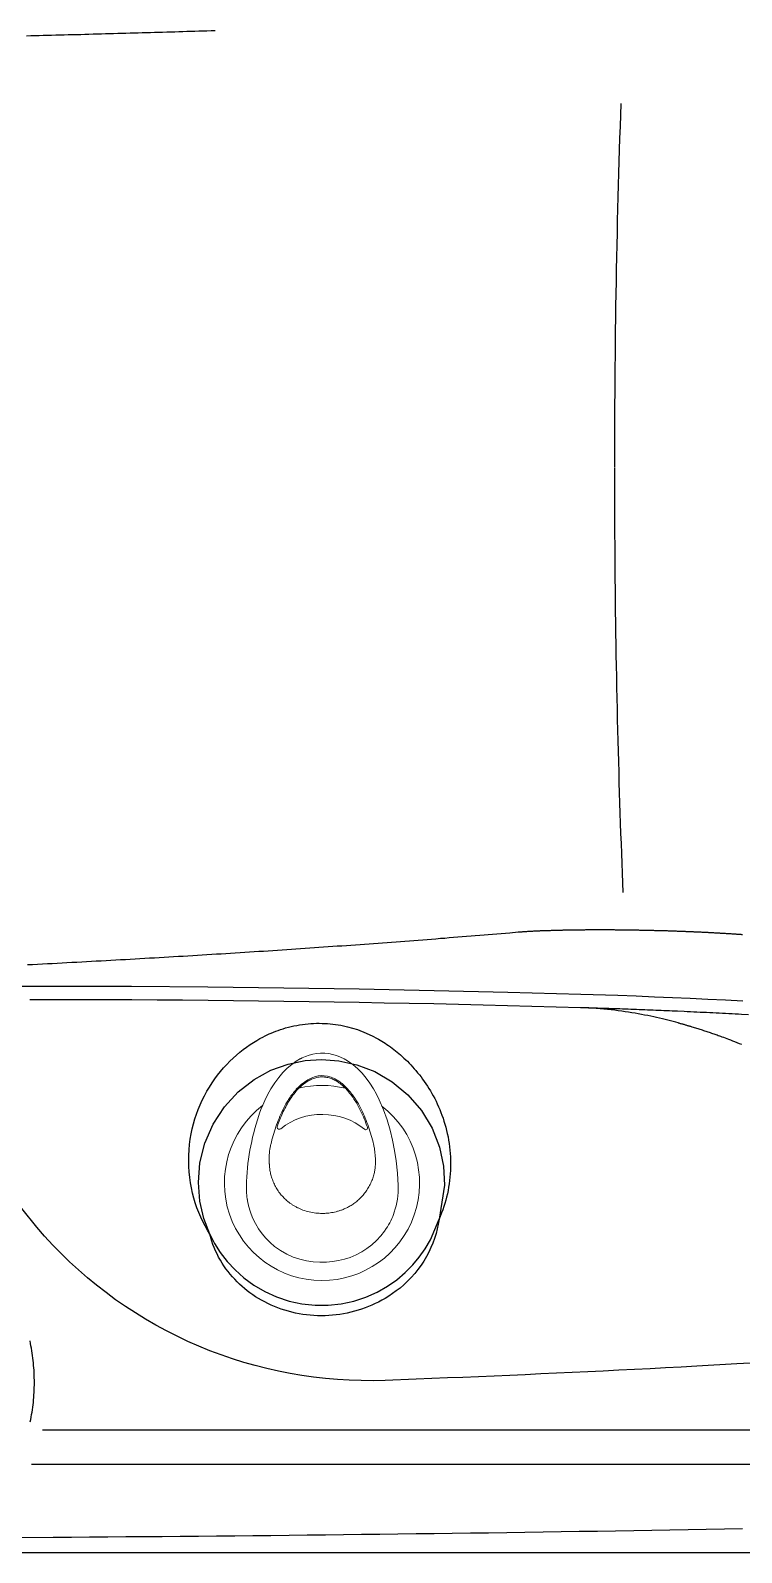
# Model space of a CAD drawing. Extents: x 941 to 1034, y 781 to 934.
# Drawn here: x 995.07 to 1010.56, y 801.57 to 834.72 of the extents above; entities that cross this region are included whole.
import ezdxf

# ---------------------------------------------------------------- set-up
doc = ezdxf.new("R2010")
doc.units = 0
doc.header["$MEASUREMENT"] = 0
doc.layers.add('1', color=4, linetype='Continuous')

# ---------------------------------------------------------------- blocks, each defined once
blk = doc.blocks.new('diverter')
at = {"layer": '1', "linetype": 'Continuous', "lineweight": 15, "flags": 128}
for points in [[(0.058, 1.659), (-0.211, 1.643), (-0.48, 1.614), (-0.706, 1.579), (-0.93, 1.536), (-1.152, 1.483), (-1.377, 1.417), (-1.597, 1.339), (-1.812, 1.247), (-1.934, 1.186), (-2.054, 1.119), (-2.171, 1.045), (-2.283, 0.964), (-2.389, 0.876), (-2.489, 0.78), (-2.582, 0.673), (-2.663, 0.557), (-2.707, 0.481), (-2.744, 0.403), (-2.776, 0.319), (-2.801, 0.233), (-2.818, 0.147), (-2.826, 0.06), (-2.827, -0.031), (-2.819, -0.121), (-2.805, -0.2), (-2.785, -0.278), (-2.758, -0.356), (-2.726, -0.432), (-2.708, -0.464)], [(0.993, 1.397), (1.047, 1.362), (1.153, 1.28), (1.254, 1.187), (1.346, 1.086), (1.428, 0.979), (1.501, 0.866), (1.565, 0.742), (1.619, 0.614), (1.659, 0.489), (1.689, 0.362), (1.71, 0.23), (1.721, 0.097), (1.723, -0.048), (1.714, -0.193), (1.693, -0.34), (1.66, -0.485), (1.612, -0.629), (1.55, -0.767), (1.472, -0.904), (1.38, -1.032), (1.296, -1.13), (1.205, -1.22), (1.104, -1.306), (0.996, -1.382), (0.881, -1.451), (0.761, -1.51), (0.632, -1.56), (0.5, -1.599), (0.486, -1.602), (0.431, -1.614), (0.329, -1.631)], [(1.053, 1.358), (1.05, 1.36), (1.041, 1.366)], [(-2.7, -0.481), (-2.706, -0.469), (-2.714, -0.454)], [(-2.709, -0.465), (-2.653, -0.562), (-2.584, -0.659), (-2.502, -0.756), (-2.407, -0.85), (-2.3, -0.941), (-2.182, -1.027), (-2.053, -1.11), (-1.92, -1.183), (-1.799, -1.243), (-1.692, -1.291), (-1.598, -1.328), (-1.519, -1.358), (-1.468, -1.376)]]:
    blk.add_lwpolyline(points, dxfattribs=at)
at = {"layer": '1', "color": 3, "linetype": 'Continuous', "lineweight": 15, "flags": 128}
blk.add_lwpolyline([(-2.137, -0.46), (-2.142, -0.455), (-2.199, -0.384), (-2.247, -0.311), (-2.285, -0.237), (-2.313, -0.163), (-2.331, -0.085), (-2.338, -0.021), (-2.337, 0.049), (-2.326, 0.124), (-2.303, 0.202), (-2.268, 0.283), (-2.219, 0.365), (-2.208, 0.379)], dxfattribs=at)
at = {"layer": '1', "linetype": 'Continuous', "lineweight": 15}
for centre, radius, start, end in [((0, 0), 2.125, 217.4646, 142.11), ((0.122, 0.099), 1.561, 70.7672, 92.3311), ((0.273, 0.386), 1.241, 54.5535, 73.0071), ((-0.105, 0.035), 1.387, 140.1643, 180.8264), ((-1.2, 0.948), 0.0449, 82.8535, 109.2759), ((-1.202, 0.952), 0.0413, 318.9703, 81.6622), ((0, 0), 2.125, 166.1201, 193.6262), ((-0.094, -0.021), 1.398, 178.5111, 218.8228), ((-1.218, -0.924), 0.0511, 249.3213, 277.0057), ((-1.218, -0.929), 0.0469, 278.2291, 40.8448), ((0.19, 3.529), 5.177, 251.3199, 268.5751), ((0.114, -0.145), 1.502, 267.9525, 280.24)]:
    blk.add_arc(centre, radius, start, end, dxfattribs=at)
at = {"layer": '1', "color": 3, "linetype": 'Continuous', "lineweight": 15}
for points, knots in [([(-2.208, 0.379), (-2.206, 0.383), (-2.189, 0.409), (-2.142, 0.465), (-2.066, 0.546), (-1.971, 0.627), (-1.871, 0.701), (-1.746, 0.781), (-1.593, 0.865), (-1.411, 0.946), (-1.225, 1.016), (-1.036, 1.075), (-0.908, 1.108), (-0.844, 1.124)], [0, 0, 0, 0, 0.00751, 0.059735, 0.138084, 0.216499, 0.294849, 0.373197, 0.498579, 0.62406, 0.749451, 0.87472, 1, 1, 1, 1]), ([(-0.844, 1.124), (-0.816, 1.13), (-0.76, 1.143), (-0.703, 1.149), (-0.675, 1.152)], [0, 0, 0, 0, 0.499997, 1, 1, 1, 1]), ([(-0.571, 1.161), (-0.588, 1.16), (-0.623, 1.158), (-0.657, 1.154), (-0.675, 1.152)], [0, 0, 0, 0, 0.502124, 1, 1, 1, 1]), ([(-0.369, 1.161), (-0.404, 1.163), (-0.471, 1.166), (-0.538, 1.163), (-0.571, 1.161)], [0, 0, 0, 0, 0.515275, 1, 1, 1, 1]), ([(0.056, 1.036), (0.02, 1.054), (-0.048, 1.088), (-0.152, 1.123), (-0.249, 1.147), (-0.311, 1.155), (-0.34, 1.159)], [0, 0, 0, 0, 0.287155, 0.549387, 0.786894, 1, 1, 1, 1]), ([(0.663, 0.005), (0.663, 0.019), (0.662, 0.045), (0.66, 0.085), (0.657, 0.129), (0.651, 0.182), (0.64, 0.243), (0.626, 0.308), (0.61, 0.363), (0.595, 0.409), (0.581, 0.446), (0.566, 0.483), (0.55, 0.52), (0.532, 0.557), (0.503, 0.61), (0.461, 0.678), (0.399, 0.76), (0.327, 0.839), (0.245, 0.914), (0.154, 0.981), (0.089, 1.018), (0.056, 1.037)], [0, 0, 0, 0, 0.031242, 0.062861, 0.094846, 0.136851, 0.18893, 0.241508, 0.294566, 0.32515, 0.35625, 0.387854, 0.419943, 0.452511, 0.485386, 0.56357, 0.642874, 0.730425, 0.819154, 0.909037, 1, 1, 1, 1]), ([(0.054, -1.023), (0.087, -1.005), (0.151, -0.97), (0.241, -0.904), (0.324, -0.831), (0.388, -0.761), (0.437, -0.699), (0.473, -0.646), (0.507, -0.592), (0.538, -0.535), (0.56, -0.486), (0.577, -0.447), (0.602, -0.381), (0.633, -0.278), (0.658, -0.136), (0.661, -0.041), (0.663, 0.005)], [0, 0, 0, 0, 0.089483, 0.17812, 0.265889, 0.353958, 0.404452, 0.454701, 0.506821, 0.557906, 0.608001, 0.633604, 0.659073, 0.775992, 0.889591, 1, 1, 1, 1]), ([(-0.842, -1.115), (-0.906, -1.098), (-1.034, -1.065), (-1.223, -1.005), (-1.409, -0.936), (-1.591, -0.856), (-1.745, -0.774), (-1.871, -0.694), (-1.971, -0.62), (-2.061, -0.543), (-2.113, -0.486), (-2.136, -0.46)], [0, 0, 0, 0, 0.134915, 0.269815, 0.404854, 0.53999, 0.674997, 0.75936, 0.843745, 0.928215, 1, 1, 1, 1]), ([(-0.728, -1.136), (-0.74, -1.134), (-0.765, -1.131), (-0.803, -1.124), (-0.829, -1.118), (-0.842, -1.115)], [0, 0, 0, 0, 0.31769, 0.658602, 1, 1, 1, 1]), ([(-0.647, -1.144), (-0.66, -1.143), (-0.686, -1.141), (-0.713, -1.139), (-0.727, -1.136), (-0.728, -1.136)], [0, 0, 0, 0, 0.477803, 0.964471, 1, 1, 1, 1]), ([(-0.647, -1.144), (-0.626, -1.146), (-0.585, -1.149), (-0.543, -1.15), (-0.522, -1.15)], [0, 0, 0, 0, 0.49631, 1, 1, 1, 1]), ([(-0.338, -1.142), (-0.308, -1.138), (-0.246, -1.13), (-0.15, -1.106), (-0.048, -1.072), (0.019, -1.04), (0.054, -1.023)], [0, 0, 0, 0, 0.219658, 0.459287, 0.719296, 1, 1, 1, 1])]:
    blk.add_open_spline(points, degree=3, knots=knots, dxfattribs=at)
for points in [[(-0.369, 1.161), (-0.34, 1.159)], [(-0.522, -1.15), (-0.371, -1.145)], [(-0.338, -1.142), (-0.371, -1.145)]]:
    blk.add_open_spline(points, degree=1, dxfattribs=at)
at = {"layer": '1', "linetype": 'Continuous', "lineweight": 15}
blk.add_open_spline([(-1.236, -0.972), (-1.284, -0.955), (-1.381, -0.92), (-1.522, -0.859), (-1.66, -0.792), (-1.794, -0.715), (-1.914, -0.633), (-2.02, -0.546), (-2.111, -0.456), (-2.185, -0.363), (-2.241, -0.271), (-2.28, -0.182), (-2.305, -0.088), (-2.314, 0.009), (-2.304, 0.106), (-2.278, 0.201), (-2.237, 0.289), (-2.179, 0.38), (-2.103, 0.472), (-2.01, 0.562), (-1.892, 0.656), (-1.747, 0.752), (-1.576, 0.844), (-1.399, 0.924), (-1.276, 0.968), (-1.215, 0.99)], degree=3, knots=[0, 0, 0, 0, 0.0496948, 0.0993947, 0.1491066, 0.1988343, 0.2485829, 0.2900638, 0.3315698, 0.3730849, 0.4042567, 0.4354351, 0.4666304, 0.4978401, 0.5290739, 0.5603377, 0.5916316, 0.6229614, 0.6647479, 0.7065823, 0.7484514, 0.8112855, 0.874166, 0.9370746, 1, 1, 1, 1], dxfattribs=at)
blk = doc.blocks.new('ENVOY')
at = {"layer": '1', "color": 3, "linetype": 'Continuous'}
blk.add_line((53.718, 1.924), (81.052, 1.924), dxfattribs=at)
at = {"layer": '1', "color": 4}
blk.add_lwpolyline([(93.109, 77.107, 0.414214), (81.109, 89.107), (12, 89.107, 0.414214), (0, 77.107), (0, 12, 0.414214), (12, 0), (81.109, 0, 0.414214), (93.109, 12)], format="xyb", close=True, dxfattribs=at)
at = {"layer": '1', "color": 3, "linetype": 'Continuous'}
for points in [[(53.608, 33.037), (53.7, 33.039), (53.791, 33.041), (53.881, 33.044), (53.972, 33.046), (54.063, 33.048), (54.154, 33.051), (54.244, 33.053), (54.335, 33.055), (54.425, 33.058), (54.516, 33.06), (54.606, 33.063), (54.696, 33.065), (54.786, 33.067), (54.876, 33.07), (54.966, 33.072), (55.056, 33.075), (55.146, 33.077), (55.236, 33.08), (55.325, 33.082), (55.415, 33.085), (55.504, 33.087), (55.594, 33.09), (55.683, 33.092), (55.772, 33.095), (55.861, 33.097), (55.95, 33.1), (56.039, 33.102), (56.128, 33.105), (56.217, 33.107), (56.305, 33.11), (56.394, 33.112), (56.482, 33.115), (56.571, 33.117), (56.659, 33.12), (56.747, 33.123), (56.836, 33.125), (56.924, 33.128), (57.012, 33.13), (57.099, 33.133), (57.187, 33.136), (57.275, 33.138), (57.362, 33.141), (57.45, 33.144), (57.537, 33.146), (57.625, 33.149), (57.712, 33.152)], [(53.63, 12.806), (53.738, 12.811), (53.846, 12.817), (53.953, 12.822), (54.06, 12.828), (54.167, 12.833), (54.275, 12.839), (54.382, 12.845), (54.488, 12.85), (54.595, 12.856), (54.702, 12.862), (54.808, 12.867), (54.915, 12.873), (55.021, 12.879), (55.127, 12.885), (55.233, 12.89), (55.339, 12.896), (55.445, 12.902), (55.551, 12.908), (55.656, 12.914), (55.762, 12.92), (55.867, 12.926), (55.972, 12.932), (56.078, 12.938), (56.183, 12.944), (56.287, 12.95), (56.392, 12.956), (56.497, 12.962), (56.601, 12.968), (56.706, 12.974), (56.81, 12.98), (56.914, 12.987), (57.018, 12.993), (57.122, 12.999), (57.226, 13.005), (57.329, 13.012), (57.433, 13.018), (57.536, 13.024), (57.64, 13.031), (57.743, 13.037), (57.846, 13.043), (57.948, 13.05), (58.051, 13.056), (58.154, 13.063), (58.256, 13.069), (58.358, 13.076), (58.461, 13.082), (58.563, 13.089), (58.665, 13.095), (58.766, 13.102), (58.868, 13.109), (58.969, 13.115), (59.071, 13.122), (59.172, 13.129), (59.273, 13.135), (59.374, 13.142), (59.475, 13.149), (59.575, 13.156), (59.676, 13.162), (59.776, 13.169), (59.876, 13.176), (59.976, 13.183), (60.076, 13.19), (60.176, 13.197), (60.276, 13.204), (60.375, 13.211), (60.474, 13.218), (60.574, 13.225), (60.673, 13.232), (60.771, 13.239), (60.87, 13.246), (60.969, 13.253), (61.067, 13.26), (61.165, 13.267), (61.263, 13.275), (61.361, 13.282), (61.459, 13.289), (61.557, 13.296), (61.654, 13.304), (61.752, 13.311), (61.849, 13.318), (61.946, 13.326), (62.043, 13.333), (62.139, 13.34), (62.236, 13.348), (62.332, 13.355), (62.428, 13.363), (62.524, 13.37), (62.62, 13.378), (62.716, 13.385), (62.811, 13.393), (62.907, 13.4), (63.002, 13.408), (63.097, 13.416), (63.192, 13.423), (63.287, 13.431), (63.381, 13.439), (63.476, 13.446), (63.57, 13.454), (63.664, 13.462), (63.758, 13.47), (63.851, 13.477), (63.945, 13.485), (64.038, 13.493), (64.131, 13.501), (64.317, 13.517)], [(64.317, 13.517), (64.333, 13.518), (64.35, 13.519), (64.366, 13.521), (64.383, 13.522), (64.4, 13.523), (64.417, 13.524), (64.435, 13.525), (64.452, 13.527), (64.47, 13.528), (64.487, 13.529), (64.505, 13.53), (64.523, 13.531), (64.541, 13.532), (64.559, 13.533), (64.578, 13.534), (64.596, 13.535), (64.614, 13.536), (64.633, 13.537), (64.652, 13.538), (64.67, 13.539), (64.689, 13.54), (64.708, 13.541), (64.727, 13.541), (64.746, 13.542), (64.765, 13.543), (64.784, 13.544), (64.803, 13.545), (64.822, 13.545), (64.841, 13.546), (64.861, 13.547), (64.88, 13.548), (64.9, 13.548), (64.919, 13.549), (64.939, 13.55), (64.958, 13.551), (64.978, 13.551), (64.997, 13.552), (65.017, 13.552), (65.037, 13.553), (65.057, 13.554), (65.077, 13.554), (65.096, 13.555), (65.116, 13.555), (65.136, 13.556), (65.156, 13.556), (65.176, 13.557), (65.196, 13.557), (65.216, 13.558), (65.237, 13.558), (65.257, 13.559), (65.277, 13.559), (65.297, 13.56), (65.317, 13.56), (65.337, 13.561), (65.358, 13.561), (65.378, 13.561), (65.398, 13.562), (65.419, 13.562), (65.439, 13.562), (65.459, 13.563), (65.48, 13.563), (65.5, 13.563), (65.521, 13.564), (65.541, 13.564), (65.561, 13.564), (65.582, 13.565), (65.602, 13.565), (65.623, 13.565), (65.643, 13.565), (65.664, 13.566), (65.684, 13.566), (65.705, 13.566), (65.725, 13.566), (65.746, 13.566), (65.767, 13.566), (65.787, 13.567), (65.808, 13.567), (65.828, 13.567), (65.849, 13.567), (65.869, 13.567), (65.89, 13.567), (65.911, 13.567), (65.931, 13.567), (65.952, 13.567), (65.972, 13.568), (65.993, 13.568), (66.014, 13.568), (66.034, 13.568), (66.055, 13.568), (66.075, 13.568), (66.096, 13.568), (66.117, 13.568), (66.137, 13.568), (66.158, 13.568), (66.178, 13.568), (66.199, 13.568), (66.22, 13.567), (66.24, 13.567), (66.261, 13.567), (66.282, 13.567), (66.302, 13.567), (66.323, 13.567), (66.343, 13.567), (66.364, 13.567), (66.384, 13.567), (66.405, 13.567), (66.426, 13.566), (66.446, 13.566), (66.467, 13.566), (66.487, 13.566), (66.508, 13.566), (66.528, 13.565), (66.549, 13.565), (66.569, 13.565), (66.59, 13.565), (66.61, 13.565), (66.631, 13.564), (66.651, 13.564), (66.672, 13.564), (66.692, 13.564), (66.713, 13.563), (66.733, 13.563), (66.754, 13.563), (66.774, 13.562), (66.794, 13.562), (66.815, 13.562), (66.835, 13.561), (66.855, 13.561), (66.876, 13.561), (66.896, 13.56), (66.917, 13.56), (66.937, 13.56), (66.957, 13.559), (66.977, 13.559), (66.998, 13.559), (67.018, 13.558), (67.038, 13.558), (67.058, 13.557), (67.079, 13.557), (67.099, 13.557), (67.119, 13.556), (67.139, 13.556), (67.159, 13.555), (67.18, 13.555), (67.2, 13.554), (67.22, 13.554), (67.24, 13.553), (67.26, 13.553), (67.28, 13.552), (67.3, 13.552), (67.32, 13.551), (67.34, 13.551), (67.36, 13.55), (67.38, 13.55), (67.4, 13.549), (67.42, 13.549), (67.44, 13.548), (67.46, 13.548), (67.479, 13.547), (67.499, 13.546), (67.519, 13.546), (67.539, 13.545), (67.559, 13.545), (67.578, 13.544), (67.598, 13.543), (67.618, 13.543), (67.638, 13.542), (67.657, 13.541), (67.677, 13.541), (67.696, 13.54), (67.716, 13.539), (67.736, 13.539), (67.755, 13.538), (67.775, 13.537), (67.794, 13.537), (67.814, 13.536), (67.833, 13.535), (67.852, 13.534), (67.872, 13.534), (67.891, 13.533), (67.911, 13.532), (67.93, 13.532), (67.949, 13.531), (67.968, 13.53), (67.988, 13.529), (68.007, 13.528), (68.026, 13.528), (68.045, 13.527), (68.064, 13.526), (68.084, 13.525), (68.103, 13.524), (68.122, 13.524), (68.141, 13.523), (68.16, 13.522), (68.179, 13.521), (68.198, 13.52), (68.217, 13.519), (68.235, 13.519), (68.254, 13.518), (68.273, 13.517), (68.292, 13.516), (68.311, 13.515), (68.329, 13.514), (68.348, 13.513), (68.367, 13.512), (68.385, 13.511), (68.404, 13.51), (68.423, 13.51), (68.441, 13.509), (68.46, 13.508), (68.478, 13.507), (68.497, 13.506), (68.515, 13.505), (68.533, 13.504), (68.552, 13.503), (68.57, 13.502), (68.588, 13.501), (68.607, 13.5), (68.625, 13.499), (68.643, 13.498), (68.661, 13.497), (68.679, 13.496), (68.697, 13.495), (68.716, 13.494), (68.734, 13.493), (68.752, 13.492), (68.77, 13.491), (68.787, 13.489), (68.805, 13.488), (68.823, 13.487), (68.841, 13.486), (68.859, 13.485), (68.877, 13.484), (68.895, 13.483), (68.912, 13.482), (68.93, 13.481), (68.948, 13.48), (68.966, 13.479), (68.984, 13.478), (69.001, 13.476), (69.019, 13.475), (69.037, 13.474), (69.054, 13.473), (69.072, 13.472), (69.09, 13.471), (69.107, 13.47), (69.125, 13.469), (69.143, 13.468), (69.16, 13.466), (69.178, 13.465), (69.196, 13.464)], [(65.679, 12.157), (64.09, 12.2), (62.481, 12.238), (60.853, 12.269), (59.211, 12.295), (57.556, 12.313), (55.894, 12.326), (54.227, 12.332), (52.558, 12.332), (50.89, 12.325), (49.228, 12.311), (47.575, 12.292), (45.934, 12.266), (44.308, 12.233), (41.113, 12.151)], [(65.67, 11.867), (65.144, 11.882), (64.615, 11.896), (64.084, 11.91), (63.55, 11.923), (63.015, 11.936), (62.477, 11.948), (61.937, 11.959), (61.395, 11.969), (60.852, 11.979), (60.306, 11.988), (59.76, 11.997), (59.211, 12.004), (58.662, 12.011), (58.111, 12.018), (57.559, 12.023), (57.007, 12.028), (56.453, 12.032), (55.899, 12.036), (55.344, 12.039), (54.789, 12.041), (54.233, 12.042), (53.678, 12.042)], [(69.21, 12.01), (68.829, 12.029), (68.446, 12.048), (68.06, 12.066), (67.672, 12.084), (67.28, 12.1), (66.885, 12.116), (66.486, 12.13), (65.679, 12.157)], [(67.8, 11.538), (67.745, 11.553), (67.689, 11.567), (67.632, 11.582), (67.574, 11.597), (67.514, 11.611), (67.454, 11.625), (67.392, 11.64), (67.33, 11.654), (67.266, 11.668), (67.201, 11.681), (67.135, 11.695), (67.068, 11.708), (67, 11.721), (66.931, 11.734), (66.861, 11.746), (66.789, 11.758), (66.717, 11.769), (66.644, 11.78), (66.569, 11.791), (66.494, 11.801), (66.417, 11.81), (66.339, 11.819), (66.259, 11.828), (66.179, 11.836), (66.097, 11.843), (66.014, 11.849), (65.93, 11.855), (65.844, 11.86), (65.67, 11.867)], [(67.786, 11.788), (67.727, 11.791), (67.668, 11.793), (67.608, 11.796), (67.549, 11.798), (67.489, 11.801), (67.43, 11.803), (67.37, 11.806), (67.311, 11.808), (67.251, 11.811), (67.191, 11.813), (67.131, 11.816), (67.071, 11.818), (67.011, 11.82), (66.951, 11.823), (66.891, 11.825), (66.831, 11.827), (66.77, 11.83), (66.71, 11.832), (66.649, 11.834), (66.589, 11.836), (66.528, 11.839), (66.467, 11.841), (66.406, 11.843), (66.346, 11.845), (66.285, 11.847), (66.223, 11.849), (66.162, 11.851), (66.101, 11.853), (66.04, 11.855), (65.978, 11.857), (65.917, 11.859), (65.855, 11.861), (65.793, 11.863), (65.67, 11.867)], [(69.178, 11.721), (69.109, 11.724), (69.04, 11.728), (68.971, 11.732), (68.902, 11.735), (68.833, 11.739), (68.764, 11.742), (68.695, 11.745), (68.625, 11.749), (68.556, 11.752), (68.486, 11.756), (68.417, 11.759), (68.347, 11.762), (68.277, 11.766), (68.207, 11.769), (68.137, 11.772), (68.067, 11.775), (67.997, 11.779), (67.927, 11.782), (67.786, 11.788)], [(69.33, 11.713), (69.178, 11.721)], [(57.599, 6.934), (57.545, 7.023), (57.494, 7.115), (57.445, 7.21), (57.4, 7.307), (57.358, 7.407), (57.319, 7.51), (57.283, 7.615), (57.251, 7.722), (57.222, 7.831), (57.198, 7.943), (57.177, 8.056), (57.161, 8.172), (57.149, 8.289), (57.141, 8.408), (57.138, 8.529), (57.14, 8.651), (57.147, 8.77), (57.158, 8.888), (57.174, 9.004), (57.193, 9.118), (57.217, 9.229), (57.244, 9.338), (57.275, 9.445), (57.31, 9.55), (57.348, 9.653), (57.39, 9.755), (57.435, 9.854), (57.484, 9.951), (57.536, 10.046), (57.59, 10.139), (57.648, 10.228), (57.707, 10.315), (57.769, 10.398), (57.833, 10.478), (57.898, 10.556), (57.966, 10.63), (58.035, 10.7), (58.105, 10.768), (58.177, 10.833), (58.25, 10.895), (58.324, 10.954), (58.399, 11.009), (58.474, 11.062), (58.55, 11.111), (58.623, 11.156), (58.69, 11.194), (58.75, 11.227), (58.801, 11.253), (58.844, 11.274), (58.889, 11.295), (58.936, 11.315), (58.984, 11.335), (59.034, 11.355), (59.086, 11.374), (59.139, 11.392), (59.194, 11.41), (59.25, 11.427), (59.309, 11.443), (59.368, 11.457), (59.43, 11.471), (59.491, 11.483), (59.553, 11.494), (59.615, 11.503), (59.676, 11.51), (59.738, 11.517), (59.799, 11.521), (59.86, 11.525), (59.921, 11.527), (59.981, 11.527), (60.042, 11.526), (60.101, 11.524), (60.161, 11.521), (60.22, 11.516), (60.279, 11.51), (60.337, 11.502), (60.395, 11.494), (60.452, 11.484), (60.6, 11.452), (60.818, 11.389), (61.007, 11.316), (61.152, 11.247), (61.232, 11.205), (61.269, 11.183), (61.307, 11.162), (61.344, 11.139), (61.381, 11.116), (61.419, 11.092), (61.456, 11.067), (61.493, 11.041), (61.53, 11.015), (61.567, 10.988), (61.604, 10.96), (61.641, 10.931), (61.677, 10.901), (61.714, 10.871), (61.752, 10.838), (61.789, 10.805), (61.827, 10.771), (61.864, 10.735), (61.902, 10.699), (61.939, 10.661), (61.977, 10.622), (62.014, 10.581), (62.051, 10.539), (62.088, 10.497), (62.125, 10.452), (62.162, 10.407), (62.198, 10.36), (62.234, 10.312), (62.269, 10.263), (62.304, 10.212), (62.338, 10.161), (62.371, 10.108), (62.404, 10.054), (62.435, 9.999), (62.466, 9.944), (62.496, 9.887), (62.525, 9.829), (62.553, 9.77), (62.58, 9.711), (62.606, 9.65), (62.631, 9.588), (62.654, 9.526), (62.677, 9.462), (62.698, 9.397), (62.718, 9.331), (62.737, 9.264), (62.755, 9.196), (62.771, 9.126), (62.786, 9.056), (62.799, 8.985), (62.81, 8.912), (62.82, 8.839), (62.829, 8.765), (62.835, 8.69), (62.84, 8.616), (62.842, 8.542), (62.843, 8.469), (62.843, 8.395), (62.84, 8.321), (62.836, 8.248), (62.829, 8.175), (62.821, 8.102), (62.812, 8.03), (62.8, 7.958), (62.787, 7.886), (62.772, 7.814), (62.755, 7.743), (62.737, 7.673), (62.717, 7.603), (62.695, 7.534), (62.671, 7.465), (62.646, 7.397), (62.59, 7.262)], [(67.8, 11.538), (67.815, 11.534), (67.83, 11.53), (67.845, 11.526), (67.86, 11.521), (67.875, 11.517), (67.89, 11.513), (67.905, 11.509), (67.92, 11.505), (67.935, 11.5), (67.95, 11.496), (67.965, 11.492), (67.98, 11.488), (67.995, 11.483), (68.009, 11.479), (68.024, 11.475), (68.039, 11.47), (68.054, 11.466), (68.068, 11.462), (68.097, 11.453)], [(68.097, 11.453), (68.123, 11.445), (68.148, 11.437), (68.174, 11.43), (68.199, 11.422), (68.224, 11.414), (68.249, 11.406), (68.274, 11.398), (68.299, 11.39), (68.324, 11.382), (68.349, 11.374), (68.374, 11.366), (68.399, 11.358), (68.424, 11.349), (68.448, 11.341), (68.473, 11.333), (68.498, 11.324), (68.522, 11.316), (68.547, 11.308), (68.572, 11.299), (68.597, 11.29), (68.622, 11.282), (68.647, 11.273), (68.672, 11.264), (68.698, 11.255), (68.724, 11.245), (68.753, 11.234), (68.785, 11.223), (68.82, 11.21), (68.857, 11.196), (68.896, 11.181), (68.938, 11.165), (68.982, 11.148), (69.029, 11.13), (69.078, 11.111), (69.129, 11.091), (69.18, 11.07)], [(57.599, 6.934), (57.468, 7.275), (57.381, 7.653), (57.35, 8.062), (57.384, 8.488), (57.49, 8.917), (57.669, 9.328), (57.915, 9.706), (58.218, 10.034), (58.561, 10.301), (58.93, 10.503), (59.306, 10.639), (59.676, 10.715), (60.034, 10.739), (60.411, 10.712), (60.802, 10.626), (61.193, 10.474), (61.569, 10.254), (61.912, 9.969), (62.206, 9.627), (62.438, 9.242), (62.599, 8.832), (62.689, 8.414), (62.712, 8.004), (62.59, 7.262)], [(53.689, 2.847), (53.699, 2.899), (53.709, 2.952), (53.718, 3.005), (53.727, 3.058), (53.735, 3.111), (53.742, 3.164), (53.749, 3.218), (53.755, 3.271), (53.76, 3.325), (53.764, 3.378), (53.768, 3.432), (53.772, 3.485), (53.774, 3.539), (53.776, 3.593), (53.777, 3.647), (53.778, 3.7), (53.777, 3.754), (53.776, 3.808), (53.775, 3.862), (53.773, 3.915), (53.77, 3.969), (53.766, 4.023), (53.762, 4.076), (53.757, 4.13), (53.751, 4.183), (53.745, 4.237), (53.738, 4.29), (53.731, 4.343), (53.722, 4.396), (53.714, 4.449), (53.704, 4.502), (53.694, 4.555), (53.683, 4.608)], [(57.599, 6.934), (57.702, 6.734), (57.827, 6.536), (57.975, 6.342), (58.147, 6.156), (58.342, 5.981), (58.559, 5.823), (58.798, 5.683), (59.054, 5.567), (59.324, 5.478), (59.605, 5.417), (59.891, 5.387), (60.178, 5.387), (60.46, 5.418), (60.734, 5.477), (60.995, 5.562), (61.24, 5.671), (61.466, 5.799), (61.671, 5.943), (61.856, 6.099), (62.019, 6.264), (62.161, 6.434), (62.287, 6.614), (62.403, 6.812), (62.59, 7.262)], [(62.59, 7.262), (62.574, 7.156), (62.553, 7.051), (62.526, 6.947), (62.494, 6.843), (62.457, 6.742), (62.415, 6.641), (62.368, 6.542), (62.317, 6.445), (62.26, 6.35), (62.199, 6.257), (62.132, 6.167), (62.062, 6.079), (61.986, 5.994), (61.906, 5.911), (61.824, 5.834), (61.741, 5.762), (61.659, 5.697), (61.577, 5.639), (61.498, 5.585), (61.42, 5.537), (61.346, 5.495), (61.274, 5.457), (61.202, 5.421), (61.129, 5.388), (61.055, 5.357), (60.98, 5.328), (60.904, 5.301), (60.827, 5.276), (60.75, 5.254), (60.672, 5.234), (60.593, 5.216), (60.513, 5.201), (60.433, 5.188), (60.353, 5.177), (60.272, 5.169), (60.191, 5.163), (60.11, 5.159), (60.029, 5.158), (59.947, 5.159), (59.866, 5.163), (59.785, 5.169), (59.705, 5.177), (59.625, 5.188), (59.545, 5.202), (59.465, 5.217), (59.387, 5.235), (59.309, 5.256), (59.231, 5.278), (59.155, 5.303), (59.08, 5.33), (59.006, 5.359), (58.934, 5.39), (58.863, 5.423), (58.794, 5.458), (58.726, 5.495), (58.661, 5.533), (58.596, 5.573), (58.534, 5.615), (58.473, 5.658), (58.414, 5.703), (58.356, 5.749), (58.3, 5.797), (58.245, 5.847), (58.192, 5.899), (58.14, 5.952), (58.09, 6.007), (58.041, 6.064), (57.995, 6.122), (57.95, 6.182), (57.907, 6.243), (57.866, 6.306), (57.828, 6.371), (57.791, 6.436), (57.756, 6.503), (57.724, 6.572), (57.694, 6.642), (57.667, 6.713), (57.641, 6.785), (57.599, 6.934)], [(53.952, 2.674), (55.307, 2.674), (56.662, 2.674), (58.017, 2.674), (59.372, 2.674), (60.727, 2.674), (62.082, 2.674), (63.437, 2.674), (64.793, 2.674), (66.148, 2.674), (67.503, 2.674), (68.858, 2.674), (70.213, 2.674), (71.568, 2.674), (72.923, 2.674), (74.278, 2.674), (75.633, 2.674), (76.989, 2.674), (78.344, 2.674), (81.054, 2.674)], [(69.2, 0.518), (68.805, 0.511), (68.41, 0.504), (68.015, 0.496), (67.62, 0.489), (67.225, 0.482), (66.83, 0.476), (66.435, 0.469), (66.04, 0.462), (65.645, 0.456), (65.25, 0.45), (64.855, 0.444), (64.46, 0.438), (64.065, 0.432), (63.67, 0.426), (63.275, 0.421), (62.88, 0.415), (62.485, 0.41), (62.09, 0.405), (61.695, 0.399), (61.3, 0.395), (60.905, 0.39), (60.51, 0.385), (60.115, 0.381), (59.72, 0.376), (59.325, 0.372), (58.93, 0.368), (58.535, 0.364), (58.14, 0.36), (57.745, 0.356), (57.35, 0.353), (56.954, 0.349), (56.559, 0.346), (56.164, 0.343), (55.769, 0.339), (55.374, 0.337), (54.979, 0.334), (54.584, 0.331), (54.189, 0.328), (53.399, 0.324)]]:
    blk.add_lwpolyline(points, dxfattribs=at)
at = {"layer": '1', "color": 2, "linetype": 'Continuous'}
for points in [[(66.417, 23.637), (66.417, 23.909), (66.418, 24.181), (66.419, 24.453), (66.42, 24.724), (66.422, 24.995), (66.423, 25.266), (66.425, 25.536), (66.428, 25.806), (66.431, 26.076), (66.434, 26.345), (66.437, 26.614), (66.441, 26.882), (66.444, 27.149), (66.449, 27.416), (66.453, 27.682), (66.458, 27.948), (66.463, 28.213), (66.469, 28.477), (66.474, 28.741), (66.48, 29.003), (66.487, 29.265), (66.493, 29.526), (66.5, 29.785), (66.508, 30.043), (66.515, 30.299), (66.523, 30.554), (66.531, 30.807), (66.539, 31.059), (66.556, 31.558)], [(66.603, 14.374), (66.595, 14.586), (66.586, 14.799), (66.577, 15.013), (66.569, 15.229), (66.561, 15.446), (66.553, 15.664), (66.545, 15.883), (66.538, 16.104), (66.531, 16.326), (66.524, 16.549), (66.517, 16.774), (66.51, 16.999), (66.504, 17.226), (66.497, 17.454), (66.491, 17.683), (66.486, 17.913), (66.48, 18.144), (66.475, 18.376), (66.47, 18.609), (66.465, 18.843), (66.46, 19.078), (66.456, 19.313), (66.451, 19.549), (66.447, 19.785), (66.444, 20.022), (66.44, 20.259), (66.437, 20.497), (66.434, 20.736), (66.431, 20.975), (66.429, 21.215), (66.427, 21.455), (66.425, 21.696), (66.423, 21.937), (66.421, 22.179), (66.42, 22.421), (66.419, 22.664), (66.418, 22.906), (66.418, 23.148), (66.417, 23.629)], [(61.415, 3.749), (61.155, 3.743), (60.895, 3.744), (60.635, 3.753), (60.376, 3.768), (60.117, 3.79), (59.859, 3.82), (59.602, 3.856), (59.346, 3.899), (59.092, 3.95), (58.838, 4.007), (58.587, 4.071), (58.337, 4.142), (58.089, 4.22), (57.843, 4.305), (57.6, 4.397), (57.359, 4.495), (57.121, 4.599), (56.886, 4.71), (56.654, 4.828), (56.425, 4.952), (56.2, 5.082), (55.979, 5.218), (55.761, 5.36), (55.548, 5.508), (55.338, 5.661), (55.133, 5.821), (54.932, 5.986), (54.736, 6.156), (54.545, 6.332), (54.358, 6.512), (54.177, 6.698), (54.001, 6.889), (53.829, 7.084), (53.501, 7.493)], [(76.939, 4.627), (76.503, 4.594), (76.066, 4.562), (75.63, 4.53), (75.194, 4.498), (74.757, 4.467), (74.32, 4.437), (73.884, 4.406), (73.447, 4.377), (73.01, 4.348), (72.574, 4.319), (72.137, 4.291), (71.7, 4.263), (71.263, 4.236), (70.826, 4.209), (70.389, 4.183), (69.952, 4.157), (69.515, 4.132), (69.078, 4.107), (68.204, 4.059)], [(68.204, 4.059), (67.865, 4.041), (67.525, 4.023), (67.186, 4.005), (66.846, 3.988), (66.507, 3.971), (66.167, 3.954), (65.828, 3.937), (65.489, 3.921), (65.149, 3.905), (64.81, 3.89), (64.47, 3.874), (64.131, 3.859), (63.791, 3.845), (63.452, 3.83), (63.112, 3.816), (62.773, 3.802), (62.434, 3.789), (62.094, 3.775), (61.415, 3.749)]]:
    blk.add_lwpolyline(points, dxfattribs=at)
at = {"layer": '1', "rotation": 270}
blk.add_blockref('diverter', (60.041, 8.049), dxfattribs=at)

msp = doc.modelspace()

# ---------------------------------------------------------------- block references
at = {"layer": '1'}
msp.add_blockref('ENVOY', (941.378, 801.568), dxfattribs=at)

doc.saveas('drawing.dxf')
